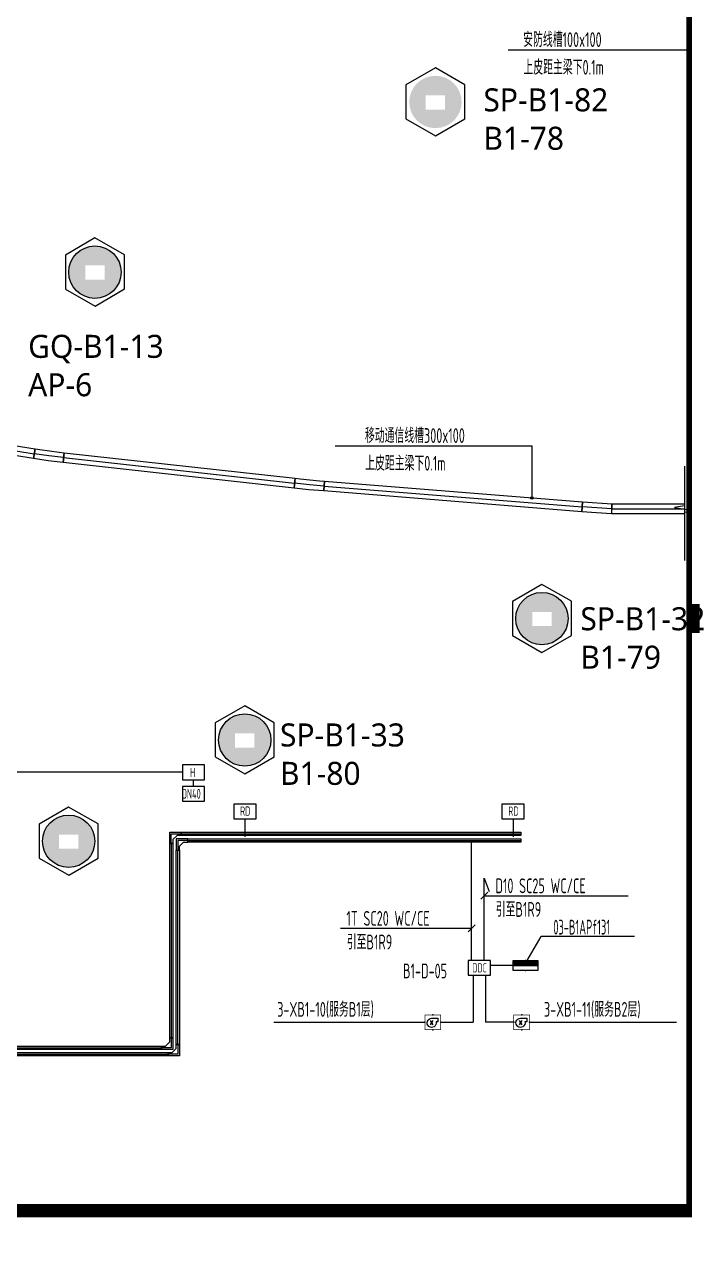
# Model space of a CAD drawing. Extents: x 0 to 3879896, y -114000 to 391286.
# Drawn here: x 2109214 to 2129264, y 127680 to 165138 of the extents above; entities that cross this region are included whole.
import ezdxf
from ezdxf.enums import TextEntityAlignment as Align

# ---------------------------------------------------------------- set-up
doc = ezdxf.new("R2010")
doc.units = 0
doc.header["$LTSCALE"] = 1000
doc.header["$MEASUREMENT"] = 0
doc.linetypes.add('SZGX_a-zzgr$0$DASHDOT2', pattern=[6, 3, -1.5, 0, -1.5])
doc.layers.get('0').update_dxf_attribs({"linetype": 'CONTINUOUS'})
for name, color, linetype in [('20170912广田意见修改', 1, 'CONTINUOUS'), ('AP', 7, 'CONTINUOUS'), ('CABLETRAY_DOTE', 5, 'CONTINUOUS'), ('CABLETRAY_WEAK', 6, 'CONTINUOUS'), ('T-BAS', 11, '485_LINE'), ('T-BSA TEXT', 7, '485_LINE'), ('T-I-CHANNELS', 2, 'CONTINUOUS'), ('T-METER DATA', 150, 'C_LINE'), ('T-R-INTEGRATE', 1, 'CONTINUOUS'), ('T-SYSTEM BLOCK', 4, 'CONTINUOUS'), ('T-TEXT', 7, 'CONTINUOUS'), ('T-铁塔', 3, 'CONTINUOUS'), ('WALL', 2, 'CONTINUOUS'), ('WIRE-通讯', 4, 'CONTINUOUS')]:
    doc.layers.add(name, color=color, linetype=linetype)
doc.layers.add('Arc_建筑红线', color=1, linetype='CONTINUOUS', lineweight=40)
doc.styles.add('_TCH_LABEL', font='COMPLEX', dxfattribs={"bigfont": 'GBCBIG'})
doc.styles.add('_TEL_DIM', font='SIMPLEX', dxfattribs={"width": 0.8, "height": 3.5, "bigfont": 'HZTXT'})
doc.styles.add('GBSTYLE', font='gbxwxt.shx', dxfattribs={"width": 0.6, "bigfont": 'gbhzfs.shx'})
doc.styles.get("Standard").update_dxf_attribs({"font": 'GBENOR', "bigfont": 'GBCBIG'})
doc.linetypes.add('485_LINE', pattern='A,25.7,-3.58,["485",Standard,S=2.54,R=0,X=-3.2,Y=-1.27],-3.85', length=33.13)
doc.linetypes.add('C_LINE', pattern='A,25.7,-2.08,["C",Standard,S=2.54,R=0,X=-0.54,Y=-1.27],-2.35', length=30.13)

# ---------------------------------------------------------------- blocks, each defined once
blk = doc.blocks.new('空调抄费表')
at = {"layer": 'T-SYSTEM BLOCK'}
blk.add_lwpolyline([(-338, 0), (338, 0), (338, 450), (-338, 450)], close=True, dxfattribs=at)
at = {"layer": 'T-TEXT', "style": 'GBSTYLE', "width": 0.7}
blk.add_text('H', height=281, dxfattribs=at).set_placement((-106, 76))
blk = doc.blocks.new('A$C78FD1D7B')
at = {"layer": 'T-SYSTEM BLOCK'}
blk.add_lwpolyline([(-300, 0), (300, 0), (300, 400), (-300, 400)], close=True, dxfattribs=at)
at = {"layer": 'T-TEXT', "style": 'GBSTYLE', "width": 0.7}
blk.add_text('RD', height=250, dxfattribs=at).set_placement((-129, 88))
blk = doc.blocks.new('*X637')
at = {"color": 0}
for p, q in [((-250, 33), (-183, 100)), ((-250, 68), (-218, 100)), ((-247, 0), (-147, 100)), ((-212, 0), (-112, 100)), ((-177, 0), (-77, 100)), ((-141, 0), (-41, 100)), ((-106, 0), (-6, 100)), ((-71, 0), (29, 100)), ((-35, 0), (65, 100)), ((0, 0), (100, 100)), ((35, 0), (135, 100)), ((71, 0), (171, 100)), ((106, 0), (206, 100)), ((141, 0), (241, 100)), ((177, 0), (250, 73)), ((212, 0), (250, 38)), ((247, 0), (250, 3))]:
    blk.add_line(p, q, dxfattribs=at)
blk = doc.blocks.new('$equip$00001414')
for p, q in [((0.75, 0.6), (-0.75, 0.6)), ((-0.75, 0.6), (-0.75, 0)), ((-0.75, 0.3), (0.75, 0.3)), ((-0.75, 0), (0.75, 0)), ((0.75, 0), (0.75, 0.6))]:
    blk.add_line(p, q)
at = {"const_width": 0.3}
blk.add_lwpolyline([(-0.75, 0.15), (0.75, 0.15)], dxfattribs=at)
for p in [(-0.75, 0.3), (0, 0.6), (0, 0), (0.75, 0.3)]:
    blk.add_point(p)
at = {"xscale": 0.00300000000061118, "yscale": 0.00300000000061118, "zscale": 0.00300000000061118}
blk.add_blockref('*X637', (0, 0), dxfattribs=at)
at = {"style": '_TCH_LABEL', "flags": 9}
blk.add_attdef('A', (0, 0), '', height=0.00002, dxfattribs=at)
blk = doc.blocks.new('$equip_U$00000289(PC-201201232)')
at = {"const_width": 0.075}
blk.add_lwpolyline([(-0.9, 1.68), (-0.9, 0), (0.9, 0), (0.9, 1.68)], close=True, dxfattribs=at)
blk.add_lwpolyline([(0.58, 1.3), (0.58, 0.89), (0.37, 0.89, -2.805884), (-0.14, 1.3)], format="xyb", close=True)
for p in [(0, 1.68), (-0.9, 0.84), (0, 0), (0.9, 0.84)]:
    blk.add_point(p)
at = {"color": 7, "style": '_TCH_LABEL'}
blk.add_attdef('$TEXT$', text='', height=0.5, dxfattribs=at).set_placement((-0.15, 0.79), align=Align.MIDDLE_CENTER)
at = {"color": 7, "style": '_TEL_DIM', "flags": 1}
blk.add_attdef('A', text='', height=0.000025, dxfattribs=at).set_placement((0, 0), align=Align.MIDDLE_CENTER)
blk = doc.blocks.new('DDC')
at = {"layer": 'T-SYSTEM BLOCK'}
blk.add_lwpolyline([(-300, -400), (300, -400), (300, 0), (-300, 0)], close=True, dxfattribs=at)
at = {"layer": 'T-TEXT', "style": 'GBSTYLE', "width": 0.7}
blk.add_text('DDC', height=250, dxfattribs=at).set_placement((5, -324), align=Align.CENTER)
blk = doc.blocks.new('A$C7B3708B5')
at = {"layer": 'T-TEXT', "linetype": 'ByBlock'}
blk.add_line((-5620, -104151, 0), (943, -104151, 0), dxfattribs=at)
at = {"layer": 'T-TEXT', "linetype": 'ByBlock', "style": 'GBSTYLE', "width": 0.7}
for s, p in [('安防线槽100x100', (-5162, -104062, 0)), ('上皮距主梁下0.1m', (-5154, -104903, 0))]:
    blk.add_text(s, height=450, dxfattribs=at).set_placement(p)

msp = doc.modelspace()

# ---------------------------------------------------------------- hatches: boundary and pattern name
at = {"layer": 'T-TEXT', "linetype": 'ByBlock'}
h = msp.add_hatch(color=256, dxfattribs=at)
edge = h.paths.add_edge_path()
edge.add_arc((2124628.4, 150756.5), 37.5, 0, 360)
at = {"layer": 'WALL', "linetype": 'ByBlock'}
h = msp.add_hatch(dxfattribs=at)
h.set_pattern_fill('ESCHER', color=3)
h.set_pattern_definition([(60, (-755548.629, -2238977.41), (-30.47999999, -7e-09), [27.94, -2.54]), (180, (-755548.629, -2238977.41), (15.24, -26.3964543), [27.94, -2.54]), (300, (-755548.629, -2238977.41), (30.47999999, -7e-09), [27.94, -2.54]), (60, (-755546.089, -2238977.41), (-30.47999999, -7e-09), [5.08, -25.4]), (300, (-755546.089, -2238977.41), (30.47999999, -7e-09), [5.08, -25.4]), (60, (-755549.899, -2238975.21), (-30.47999999, -7e-09), [5.08, -25.4]), (180, (-755549.899, -2238975.21), (15.24, -26.3964543), [5.08, -25.4]), (300, (-755549.899, -2238979.61), (30.47999999, -7e-09), [5.08, -25.4]), (180, (-755549.899, -2238979.61), (15.24, -26.3964543), [5.08, -25.4]), (60, (-755558.789, -2238977.41), (-30.47999999, -7e-09), [5.08, -25.4]), (300, (-755558.789, -2238977.41), (30.47999999, -7e-09), [5.08, -25.4]), (60, (-755543.549, -2238986.208), (-30.47999999, -7e-09), [5.08, -25.4]), (180, (-755543.549, -2238986.208), (15.24, -26.3964543), [5.08, -25.4]), (300, (-755543.549, -2238968.61), (30.47999999, -7e-09), [5.08, -25.4]), (180, (-755543.549, -2238968.61), (15.24, -26.3964543), [5.08, -25.4]), (0, (-755543.549, -2238973.01), (-15.24, 26.3964543), [17.78, -12.7]), (0, (-755543.549, -2238981.808), (-15.24, 26.3964543), [17.78, -12.7]), (120, (-755547.359, -2238970.81), (-30.47999999, 7e-09), [17.78, -12.7]), (120, (-755554.979, -2238975.21), (-30.47999999, 7e-09), [17.78, -12.7]), (240, (-755554.979, -2238979.61), (15.23999999, -26.3964543), [17.78, -12.7]), (240, (-755547.359, -2238984.008), (15.23999999, -26.3964543), [17.78, -12.7])])
h.paths.add_polyline_path([(2120903.1, 162788.7, 1), (2122495.1, 162788.7, 1)])
h.paths.add_polyline_path([(2121993.5, 162993.7), (2121993.5, 162559.2), (2121405.5, 162559.2), (2121405.5, 162993.7)], flags=16)
h = msp.add_hatch(dxfattribs=at)
h.set_pattern_fill('ESCHER', color=3)
h.set_pattern_definition([(60, (-765897.8, -2244148.995), (-30.47999999, -7e-09), [27.94, -2.54]), (180, (-765897.8, -2244148.995), (15.24, -26.3964543), [27.94, -2.54]), (300, (-765897.8, -2244148.995), (30.47999999, -7e-09), [27.94, -2.54]), (60, (-765895.26, -2244148.995), (-30.47999999, -7e-09), [5.08, -25.4]), (300, (-765895.26, -2244148.995), (30.47999999, -7e-09), [5.08, -25.4]), (60, (-765899.07, -2244146.795), (-30.47999999, -7e-09), [5.08, -25.4]), (180, (-765899.07, -2244146.795), (15.24, -26.3964543), [5.08, -25.4]), (300, (-765899.07, -2244151.194), (30.47999999, -7e-09), [5.08, -25.4]), (180, (-765899.07, -2244151.194), (15.24, -26.3964543), [5.08, -25.4]), (60, (-765907.96, -2244148.995), (-30.47999999, -7e-09), [5.08, -25.4]), (300, (-765907.96, -2244148.995), (30.47999999, -7e-09), [5.08, -25.4]), (60, (-765892.72, -2244157.793), (-30.47999999, -7e-09), [5.08, -25.4]), (180, (-765892.72, -2244157.793), (15.24, -26.3964543), [5.08, -25.4]), (300, (-765892.72, -2244140.196), (30.47999999, -7e-09), [5.08, -25.4]), (180, (-765892.72, -2244140.196), (15.24, -26.3964543), [5.08, -25.4]), (0, (-765892.72, -2244144.595), (-15.24, 26.3964543), [17.78, -12.7]), (0, (-765892.72, -2244153.394), (-15.24, 26.3964543), [17.78, -12.7]), (120, (-765896.53, -2244142.395), (-30.47999999, 7e-09), [17.78, -12.7]), (120, (-765904.15, -2244146.795), (-30.47999999, 7e-09), [17.78, -12.7]), (240, (-765904.15, -2244151.194), (15.23999999, -26.3964543), [17.78, -12.7]), (240, (-765896.53, -2244155.594), (15.23999999, -26.3964543), [17.78, -12.7])])
h.paths.add_polyline_path([(2110554, 157617.1, 1), (2112145.9, 157617.1, 1)])
h.paths.add_polyline_path([(2111644.3, 157822.1), (2111644.3, 157387.6), (2111056.3, 157387.6), (2111056.3, 157822.1)], flags=16)
h = msp.add_hatch(dxfattribs=at)
h.set_pattern_fill('ESCHER', color=3)
h.set_pattern_definition([(60, (-752312.97, -2254676.504), (-30.47999999, -7e-09), [27.94, -2.54]), (180, (-752312.97, -2254676.504), (15.24, -26.3964543), [27.94, -2.54]), (300, (-752312.97, -2254676.504), (30.47999999, -7e-09), [27.94, -2.54]), (60, (-752310.43, -2254676.504), (-30.47999999, -7e-09), [5.08, -25.4]), (300, (-752310.43, -2254676.504), (30.47999999, -7e-09), [5.08, -25.4]), (60, (-752314.24, -2254674.304), (-30.47999999, -7e-09), [5.08, -25.4]), (180, (-752314.24, -2254674.304), (15.24, -26.3964543), [5.08, -25.4]), (300, (-752314.24, -2254678.704), (30.47999999, -7e-09), [5.08, -25.4]), (180, (-752314.24, -2254678.704), (15.24, -26.3964543), [5.08, -25.4]), (60, (-752323.13, -2254676.504), (-30.47999999, -7e-09), [5.08, -25.4]), (300, (-752323.13, -2254676.504), (30.47999999, -7e-09), [5.08, -25.4]), (60, (-752307.89, -2254685.303), (-30.47999999, -7e-09), [5.08, -25.4]), (180, (-752307.89, -2254685.303), (15.24, -26.3964543), [5.08, -25.4]), (300, (-752307.89, -2254667.705), (30.47999999, -7e-09), [5.08, -25.4]), (180, (-752307.89, -2254667.705), (15.24, -26.3964543), [5.08, -25.4]), (0, (-752307.89, -2254672.105), (-15.24, 26.3964543), [17.78, -12.7]), (0, (-752307.89, -2254680.903), (-15.24, 26.3964543), [17.78, -12.7]), (120, (-752311.7, -2254669.905), (-30.47999999, 7e-09), [17.78, -12.7]), (120, (-752319.32, -2254674.304), (-30.47999999, 7e-09), [17.78, -12.7]), (240, (-752319.32, -2254678.704), (15.23999999, -26.3964543), [17.78, -12.7]), (240, (-752311.7, -2254683.103), (15.23999999, -26.3964543), [17.78, -12.7])])
h.paths.add_polyline_path([(2124138.8, 147089.6, 1), (2125730.7, 147089.6, 1)])
h.paths.add_polyline_path([(2125229.2, 147294.6), (2125229.2, 146860.1), (2124641.1, 146860.1), (2124641.1, 147294.6)], flags=16)
h = msp.add_hatch(dxfattribs=at)
h.set_pattern_fill('ESCHER', color=3)
h.set_pattern_definition([(60, (-761343.478, -2258365.5), (-30.47999999, -7e-09), [27.94, -2.54]), (180, (-761343.478, -2258365.5), (15.24, -26.3964543), [27.94, -2.54]), (300, (-761343.478, -2258365.5), (30.47999999, -7e-09), [27.94, -2.54]), (60, (-761340.938, -2258365.5), (-30.47999999, -7e-09), [5.08, -25.4]), (300, (-761340.938, -2258365.5), (30.47999999, -7e-09), [5.08, -25.4]), (60, (-761344.748, -2258363.3), (-30.47999999, -7e-09), [5.08, -25.4]), (180, (-761344.748, -2258363.3), (15.24, -26.3964543), [5.08, -25.4]), (300, (-761344.748, -2258367.7), (30.47999999, -7e-09), [5.08, -25.4]), (180, (-761344.748, -2258367.7), (15.24, -26.3964543), [5.08, -25.4]), (60, (-761353.638, -2258365.5), (-30.47999999, -7e-09), [5.08, -25.4]), (300, (-761353.638, -2258365.5), (30.47999999, -7e-09), [5.08, -25.4]), (60, (-761338.398, -2258374.298), (-30.47999999, -7e-09), [5.08, -25.4]), (180, (-761338.398, -2258374.298), (15.24, -26.3964543), [5.08, -25.4]), (300, (-761338.398, -2258356.7), (30.47999999, -7e-09), [5.08, -25.4]), (180, (-761338.398, -2258356.7), (15.24, -26.3964543), [5.08, -25.4]), (0, (-761338.398, -2258361.1), (-15.24, 26.3964543), [17.78, -12.7]), (0, (-761338.398, -2258369.9), (-15.24, 26.3964543), [17.78, -12.7]), (120, (-761342.208, -2258358.9), (-30.47999999, 7e-09), [17.78, -12.7]), (120, (-761349.828, -2258363.3), (-30.47999999, 7e-09), [17.78, -12.7]), (240, (-761349.828, -2258367.7), (15.23999999, -26.3964543), [17.78, -12.7]), (240, (-761342.208, -2258372.099), (15.23999999, -26.3964543), [17.78, -12.7])])
h.paths.add_polyline_path([(2115108.3, 143400.6, 1), (2116700.2, 143400.6, 1)])
h.paths.add_polyline_path([(2116198.7, 143605.6), (2116198.7, 143171.1), (2115610.6, 143171.1), (2115610.6, 143605.6)], flags=16)
h = msp.add_hatch(dxfattribs=at)
h.set_pattern_fill('ESCHER', color=3)
h.set_pattern_definition([(60, (-766696.085, -2261442.758), (-30.47999999, -7e-09), [27.94, -2.54]), (180, (-766696.085, -2261442.758), (15.24, -26.3964543), [27.94, -2.54]), (300, (-766696.085, -2261442.758), (30.47999999, -7e-09), [27.94, -2.54]), (60, (-766693.545, -2261442.758), (-30.47999999, -7e-09), [5.08, -25.4]), (300, (-766693.545, -2261442.758), (30.47999999, -7e-09), [5.08, -25.4]), (60, (-766697.355, -2261440.559), (-30.47999999, -7e-09), [5.08, -25.4]), (180, (-766697.355, -2261440.559), (15.24, -26.3964543), [5.08, -25.4]), (300, (-766697.355, -2261444.958), (30.47999999, -7e-09), [5.08, -25.4]), (180, (-766697.355, -2261444.958), (15.24, -26.3964543), [5.08, -25.4]), (60, (-766706.245, -2261442.758), (-30.47999999, -7e-09), [5.08, -25.4]), (300, (-766706.245, -2261442.758), (30.47999999, -7e-09), [5.08, -25.4]), (60, (-766691.005, -2261451.557), (-30.47999999, -7e-09), [5.08, -25.4]), (180, (-766691.005, -2261451.557), (15.24, -26.3964543), [5.08, -25.4]), (300, (-766691.005, -2261433.96), (30.47999999, -7e-09), [5.08, -25.4]), (180, (-766691.005, -2261433.96), (15.24, -26.3964543), [5.08, -25.4]), (0, (-766691.005, -2261438.36), (-15.24, 26.3964543), [17.78, -12.7]), (0, (-766691.005, -2261447.158), (-15.24, 26.3964543), [17.78, -12.7]), (120, (-766694.815, -2261436.16), (-30.47999999, 7e-09), [17.78, -12.7]), (120, (-766702.435, -2261440.559), (-30.47999999, 7e-09), [17.78, -12.7]), (240, (-766702.435, -2261444.958), (15.23999999, -26.3964543), [17.78, -12.7]), (240, (-766694.815, -2261449.357), (15.23999999, -26.3964543), [17.78, -12.7])])
h.paths.add_polyline_path([(2109755.7, 140323.4, 1), (2111347.6, 140323.4, 1)])
h.paths.add_polyline_path([(2110846.1, 140528.3), (2110846.1, 140093.8), (2110258, 140093.8), (2110258, 140528.3)], flags=16)

# ---------------------------------------------------------------- linework, layer by layer
at = {"layer": 'Arc_建筑红线', "color": 20, "linetype": 'SZGX_a-zzgr$0$DASHDOT2', "ltscale": 0.2, "const_width": 400, "elevation": 0}
msp.add_lwpolyline([(2129528.4, 303600.5), (2137528.4, 311600.5), (2154948.4, 311600.5), (2154948.4, 325060.5), (2002488.4, 325060.5), (2002488.4, 311600.5), (1884278.4, 311600.5), (1883028.4, 309100.5), (1883028.4, 224070.5), (1988318.4, 224070.5), (1988318.4, 129100.5), (2129528.4, 129100.5), (2129528.4, 303600.5)], dxfattribs=at)
msp.add_lwpolyline([(2218080.4, 129100.5), (1883028.4, 129100.5), (1883028.4, 65100.5), (2218080.4, 65100.5)], close=True, dxfattribs=at)
at = {"layer": 'CABLETRAY_DOTE', "linetype": 'ByBlock'}
for p, q in [((2105935.8, 152671.3, 0), (2109505.9, 152099.9, 0)), ((2109950.6, 152031.1, 0), (2109505.9, 152099.9, 0)), ((2110397.8, 151981.6, 0), (2109950.6, 152031.1, 0)), ((2110397.8, 151981.6, 0), (2117420.5, 151204, 0)), ((2117867.8, 151154.5, 0), (2117420.5, 151204, 0)), ((2118316.3, 151118.4, 0), (2117867.8, 151154.5, 0)), ((2118316.3, 151118.4, 0), (2126158.7, 150487.1, 0)), ((2126607.3, 150451, 0), (2126158.7, 150487.1, 0)), ((2127056.7, 150427.3, 0), (2126607.3, 150451, 0)), ((2127056.7, 150427.3, 0), (2129264, 150427.3, 0))]:
    msp.add_line(p, q, dxfattribs=at)
at = {"layer": 'CABLETRAY_DOTE'}
for p, q in [((2113671.4, 140250.5, 0), (2113671.4, 140550.5, 0)), ((2113671.4, 140550.5, 0), (2113971.4, 140550.5, 0)), ((2113971.4, 140550.5, 0), (2124295.5, 140550.5, 0)), ((2113671.4, 140250.5, 0), (2113671.4, 134350.5, 0)), ((2114171.4, 140350.5, 0), (2113871.4, 140350.5, 0)), ((2113871.4, 140350.5, 0), (2113871.4, 140050.5, 0)), ((2114171.4, 140350.5, 0), (2124295.5, 140350.5, 0)), ((2113871.4, 134150.5, 0), (2113871.4, 140050.5, 0)), ((2113671.4, 134350.5, 0), (2113671.4, 134050.5, 0)), ((2113871.4, 134150.5, 0), (2113871.4, 133850.5, 0)), ((2096571.4, 134050.5, 0), (2113371.4, 134050.5, 0)), ((2096721.4, 133850.5, 0), (2113571.4, 133850.5, 0)), ((2113671.4, 134050.5, 0), (2113371.4, 134050.5, 0)), ((2113871.4, 133850.5, 0), (2113571.4, 133850.5, 0))]:
    msp.add_line(p, q, dxfattribs=at)
at = {"layer": 'CABLETRAY_WEAK'}
for p, q in [((2114171.4, 140400.5, 0), (2113821.4, 140400.5, 0)), ((2113821.4, 140400.5, 0), (2113821.4, 140050.5, 0)), ((2113921.4, 140175.5, 0), (2114046.4, 140300.5, 0)), ((2113921.4, 140050.5, 0), (2113921.4, 140175.5, 0)), ((2114046.4, 140300.5, 0), (2114171.4, 140300.5, 0)), ((2114171.4, 140300.5, 0), (2114171.4, 140400.5, 0)), ((2114171.4, 140400.5, 0), (2124295.5, 140400.5, 0)), ((2114171.4, 140300.5, 0), (2114171.4, 140400.5, 0)), ((2124295.5, 140300.5, 0), (2114171.4, 140300.5, 0)), ((2124295.5, 140400.5, 0), (2124295.5, 140300.5, 0)), ((2113821.4, 140050.5, 0), (2113921.4, 140050.5, 0)), ((2113821.4, 134150.5, 0), (2113821.4, 140050.5, 0)), ((2113821.4, 140050.5, 0), (2113921.4, 140050.5, 0)), ((2113921.4, 140050.5, 0), (2113921.4, 134150.5, 0)), ((2113921.4, 134150.5, 0), (2113821.4, 134150.5, 0)), ((2113821.4, 134025.5, 0), (2113821.4, 134150.5, 0)), ((2113821.4, 134150.5, 0), (2113921.4, 134150.5, 0)), ((2113921.4, 134150.5, 0), (2113921.4, 133800.5, 0)), ((2096721.4, 133900.5, 0), (2113571.4, 133900.5, 0)), ((2113571.4, 133800.5, 0), (2096721.4, 133800.5, 0)), ((2113571.4, 133900.5, 0), (2113571.4, 133800.5, 0)), ((2113571.4, 133800.5, 0), (2113571.4, 133900.5, 0)), ((2113571.4, 133900.5, 0), (2113696.4, 133900.5, 0)), ((2113921.4, 133800.5, 0), (2113571.4, 133800.5, 0)), ((2113696.4, 133900.5, 0), (2113821.4, 134025.5, 0))]:
    msp.add_line(p, q, dxfattribs=at)
at = {"layer": 'T-BAS', "color": 1, "linetype": 'ByBlock'}
for p, q in [((2123182.6, 136700.5, 0), (2123182.6, 139198.3, 0)), ((2123182.6, 139198.3, 0), (2123330.8, 138798.1))]:
    msp.add_line(p, q, dxfattribs=at)
at = {"layer": 'T-BAS', "linetype": 'ByBlock'}
for p, q in [((2124490.3, 136700.6, 0), (2124912.5, 137431.8, 0)), ((2127750.2, 137431.8, 0), (2124912.5, 137431.8, 0)), ((2124062.2, 136550.6, 0), (2123370.7, 136550.6, 0)), ((2122847.5, 136250.5, 0), (2122847.5, 134823, 0)), ((2123218.9, 136250.5, 0), (2123218.9, 134823, 0)), ((2116790, 134823, 0), (2121381.1, 134823, 0)), ((2121861.8, 134823, 0), (2122847.5, 134823, 0)), ((2124081.1, 134823, 0), (2123218.9, 134823, 0)), ((2124561.8, 134823, 0), (2129028.1, 134823, 0))]:
    msp.add_line(p, q, dxfattribs=at)
at = {"layer": 'T-BSA TEXT', "linetype": 'ByBlock'}
for p, q in [((2123076.5, 138562.7, 0), (2123288.7, 138774.8, 0)), ((2123182.6, 138668.7, 0), (2127557.7, 138668.7, 0)), ((2118809.5, 137678), (2122798.1, 137678)), ((2122692, 137571.9), (2122904.2, 137784))]:
    msp.add_line(p, q, dxfattribs=at)
at = {"layer": 'T-I-CHANNELS'}
for p, q in [((2113621.4, 140250.5, 0), (2113621.4, 140600.5, 0)), ((2113621.4, 140600.5, 0), (2113971.4, 140600.5, 0)), ((2113846.4, 140500.5, 0), (2113721.4, 140375.5, 0)), ((2113971.4, 140500.5, 0), (2113846.4, 140500.5, 0)), ((2113971.4, 140500.5, 0), (2113971.4, 140600.5, 0)), ((2113971.4, 140600.5, 0), (2124295.5, 140600.5, 0)), ((2113971.4, 140600.5, 0), (2113971.4, 140500.5, 0)), ((2124295.5, 140500.5, 0), (2113971.4, 140500.5, 0)), ((2124295.5, 140600.5, 0), (2124295.5, 140500.5, 0)), ((2113721.4, 140250.5, 0), (2113621.4, 140250.5, 0)), ((2113621.4, 134350.5, 0), (2113621.4, 140250.5, 0)), ((2113621.4, 140250.5, 0), (2113721.4, 140250.5, 0)), ((2113721.4, 140375.5, 0), (2113721.4, 140250.5, 0)), ((2113721.4, 140250.5, 0), (2113721.4, 134350.5, 0)), ((2113496.4, 134100.5, 0), (2113621.4, 134225.5, 0)), ((2113721.4, 134350.5, 0), (2113621.4, 134350.5, 0)), ((2113621.4, 134225.5, 0), (2113621.4, 134350.5, 0)), ((2113621.4, 134350.5, 0), (2113721.4, 134350.5, 0)), ((2113721.4, 134350.5, 0), (2113721.4, 134000.5, 0)), ((2096571.4, 134100.5, 0), (2113371.4, 134100.5, 0)), ((2113371.4, 134000.5, 0), (2096571.4, 134000.5, 0)), ((2113371.4, 134100.5, 0), (2113371.4, 134000.5, 0)), ((2113371.4, 134000.5, 0), (2113371.4, 134100.5, 0)), ((2113371.4, 134100.5, 0), (2113496.4, 134100.5, 0)), ((2113721.4, 134000.5, 0), (2113371.4, 134000.5, 0))]:
    msp.add_line(p, q, dxfattribs=at)
at = {"layer": 'T-METER DATA', "linetype": 'ByBlock'}
msp.add_line((2114008.9, 142419.7, 0), (2105890.5, 142419.7, 0), dxfattribs=at)
at = {"layer": 'T-METER DATA', "color": 1, "linetype": 'ByBlock'}
msp.add_circle((2096493.2, 136510), 59962.3, dxfattribs=at)
at = {"layer": 'T-R-INTEGRATE', "linetype": 'ByBlock'}
for p, q in [((2115908.9, 141000.5, 0), (2115908.9, 140453.5, 0)), ((2124058.9, 141000.5), (2124058.9, 140453.5, 0))]:
    msp.add_line(p, q, dxfattribs=at)
at = {"layer": 'T-SYSTEM BLOCK'}
msp.add_line((2114346.4, 141990.1, 0), (2114346.4, 142194.7, 0), dxfattribs=at)
at = {"layer": 'T-SYSTEM BLOCK', "elevation": 0}
msp.add_lwpolyline([(2114008.9, 141540.1), (2114683.9, 141540.1), (2114683.9, 141990.1), (2114008.9, 141990.1)], close=True, dxfattribs=at)
at = {"layer": 'T-TEXT', "linetype": 'ByBlock'}
for p, q in [((2118650.9, 152337.2, 0), (2124628.4, 152337.2, 0)), ((2124628.4, 152337.2, 0), (2124628.4, 150752.5, 0))]:
    msp.add_line(p, q, dxfattribs=at)
msp.add_circle((2124628.4, 150756.5, 0), 37.5, dxfattribs=at)
at = {"layer": 'T-铁塔', "linetype": 'ByBlock'}
for p, q in [((2109482.2, 151951.8, 0), (2105912.1, 152523.2, 0)), ((2105959.5, 152819.5, 0), (2109529.6, 152248, 0)), ((2109529.6, 152248, 0), (2109482.2, 151951.8, 0)), ((2109482.9, 151951.7, 0), (2109528.8, 152248.2, 0)), ((2109528.8, 152248.2, 0), (2109677, 152225.2, 0)), ((2109677, 152225.2, 0), (2110265.3, 152147.2, 0)), ((2110265.3, 152147.2, 0), (2110414.3, 152130.7, 0)), ((2110381.3, 151832.5, 0), (2110414.3, 152130.7, 0)), ((2110414.3, 152130.7, 0), (2110381.3, 151832.5, 0)), ((2110414.3, 152130.7, 0), (2117437, 151353.1, 0)), ((2109930.8, 151882.4, 0), (2109482.9, 151951.7, 0)), ((2110381.3, 151832.5, 0), (2109930.8, 151882.4, 0)), ((2117404, 151055, 0), (2110381.3, 151832.5, 0)), ((2117437, 151353.1, 0), (2117404, 151055, 0)), ((2117404, 151055, 0), (2117437, 151353.1, 0)), ((2117437, 151353.1, 0), (2117586.1, 151336.6, 0)), ((2117586.1, 151336.6, 0), (2118178.8, 151280, 0)), ((2117853.5, 151005.2, 0), (2117404, 151055, 0)), ((2118304.3, 150968.9, 0), (2117853.5, 151005.2, 0)), ((2118178.8, 151280, 0), (2118328.3, 151267.9, 0)), ((2118304.3, 150968.9, 0), (2118328.3, 151267.9, 0)), ((2118328.3, 151267.9, 0), (2118304.3, 150968.9, 0)), ((2126146.7, 150337.6, 0), (2118304.3, 150968.9, 0)), ((2118328.3, 151267.9, 0), (2126170.8, 150636.7, 0)), ((2126170.8, 150636.7, 0), (2126146.7, 150337.6, 0)), ((2126146.7, 150337.6, 0), (2126170.8, 150636.7, 0)), ((2126170.8, 150636.7, 0), (2126320.3, 150624.6, 0)), ((2126320.3, 150624.6, 0), (2126914.8, 150585, 0)), ((2126914.8, 150585, 0), (2127064.6, 150577, 0)), ((2126597.3, 150301.4, 0), (2126146.7, 150337.6, 0)), ((2127048.7, 150277.5, 0), (2126597.3, 150301.4, 0)), ((2127064.6, 150577, 0), (2127048.7, 150277.5, 0)), ((2127056.7, 150277.3, 0), (2127056.7, 150577.3, 0)), ((2127056.7, 150577.3, 0), (2129264, 150577.3, 0)), ((2129264, 150277.3, 0), (2127056.7, 150277.3, 0)), ((2129264, 150577.3, 0), (2129264, 150277.3, 0))]:
    msp.add_line(p, q, dxfattribs=at)
at = {"layer": 'T-铁塔', "linetype": 'ByBlock', "elevation": 0}
msp.add_lwpolyline([(2129264, 151718.8), (2129264, 150518.8), (2128968.5, 150466.7), (2129559.4, 150362.5), (2129264, 150310.4), (2129264, 148851.1)], dxfattribs=at)
at = {"layer": 'WALL', "color": 3, "linetype": 'ByBlock'}
for points in [[(2122597, 162277.9), (2122594.4, 163313.5), (2121696.2, 163829), (2120800.7, 163308.9), (2120803.3, 162273.3), (2121701.5, 161757.8)], [(2112247.9, 157106.3), (2112245.2, 158141.9), (2111347.1, 158657.4), (2110451.5, 158137.3), (2110454.1, 157101.7), (2111352.3, 156586.2)], [(2125832.7, 146578.8), (2125830.1, 147614.4), (2124931.9, 148129.9), (2124036.3, 147609.8), (2124039, 146574.2), (2124937.2, 146058.7)], [(2116802.2, 142889.8), (2116799.6, 143925.4), (2115901.4, 144440.9), (2115005.8, 143920.8), (2115008.5, 142885.2), (2115906.6, 142369.7)], [(2111449.6, 139812.5), (2111447, 140848.1), (2110548.8, 141363.7), (2109653.2, 140843.6), (2109655.9, 139808), (2110554, 139292.4)]]:
    msp.add_lwpolyline(points, close=True, dxfattribs=at)
for centre in [(2111349.9, 157617.1), (2124934.8, 147089.6), (2115904.3, 143400.6), (2110551.7, 140323.4)]:
    msp.add_circle(centre, 796, dxfattribs=at)
at = {"layer": 'WIRE-通讯'}
msp.add_line((2122798.1, 136700.6, 0), (2122798.1, 140353.5, 0), dxfattribs=at)

# ---------------------------------------------------------------- block references
at = {"layer": '20170912广田意见修改'}
msp.add_blockref('A$C7B3708B5', (2129528.4, 268520.4, 0), dxfattribs=at)
at = {"layer": 'T-BAS', "linetype": 'ByBlock', "xscale": 1.125, "yscale": 1.125, "zscale": 1.125}
msp.add_blockref('DDC', (2123033.2, 136700.5, 0), dxfattribs=at)
at = {"layer": 'T-BAS', "linetype": 'ByBlock', "xscale": -500, "yscale": 500, "rotation": 180}
msp.add_blockref('$equip$00001414', (2124437.2, 136700.6, 0), dxfattribs=at)
at = {"layer": 'T-BAS', "linetype": 'ByBlock', "xscale": 267.4591381880455, "yscale": 267.4591381880455, "zscale": 267.4591381880455}
for p in [(2121621.4, 134598, 0), (2124321.4, 134598, 0)]:
    msp.add_blockref('$equip_U$00000289(PC-201201232)', p, dxfattribs=at).add_auto_attribs({'$TEXT$': 'X'})
at = {"layer": 'T-METER DATA'}
msp.add_blockref('空调抄费表', (2114346.4, 142194.7, 0), dxfattribs=at)
at = {"layer": 'WIRE-通讯', "xscale": 1.125, "yscale": 1.125, "zscale": 1.125}
for p in [(2115908.9, 141000.5, 0), (2124058.9, 141000.5)]:
    msp.add_blockref('A$C78FD1D7B', p, dxfattribs=at)

# ---------------------------------------------------------------- texts
at = {"layer": 'AP', "color": 3, "char_height": 700, "attachment_point": 1}
for s, width, insert in [('{\\fMicrosoft YaHei|b0|i0|c134|p34;SP-B1-82\\P\\C1;B1-78}', 3709.59, (2123157, 163203)), ('{\\fMicrosoft YaHei|b0|i0|c134|p34;GQ-B1-13\\P\\C1;AP-6}', 4166.283, (2109319.3, 155712.9)), ('{\\fMicrosoft YaHei|b0|i0|c134|p34;SP-B1-32\\P\\C1;B1-79}', 3709.59, (2126103.9, 147435)), ('{\\fMicrosoft YaHei|b0|i0|c134|p34;SP-B1-33\\P\\C1;B1-80}', 3709.59, (2116974.2, 143904.2))]:
    msp.add_mtext_dynamic_manual_height_columns(s, width=width, gutter_width=12.5, heights=[0], dxfattribs=dict(at, insert=insert))
at = {"layer": 'T-BAS', "linetype": 'ByBlock', "style": 'GBSTYLE'}
for s, width, p in [('03-B1APf131', 0.6, (2125282.5, 137488, 0)), ('3-XB1-10(服务B1层)', 0.7, (2116890, 134990.6, 0)), ('3-XB1-11(服务B2层)', 0.7, (2124997.1, 134990.6, 0))]:
    msp.add_text(s, height=450, dxfattribs=dict(at, width=width)).set_placement(p)
at = {"layer": 'T-BSA TEXT', "linetype": 'ByBlock', "style": 'GBSTYLE', "width": 0.7}
for s, p in [('D10 SC25 WC/CE ', (2123520.8, 138744.7, 0)), ('引至B1R9', (2123532.6, 138027, 0)), ('1T SC20 WC/CE ', (2118993, 137753.9)), ('引至B1R9', (2119004.7, 137036.2))]:
    msp.add_text(s, height=450, dxfattribs=at).set_placement(p)
at = {"layer": 'T-BSA TEXT', "color": 6, "linetype": 'ByBlock', "style": 'GBSTYLE', "width": 0.7}
msp.add_text('B1-D-05', height=450, dxfattribs=at).set_placement((2120713.3, 136157.1))
at = {"layer": 'T-SYSTEM BLOCK', "color": 0, "style": 'GBSTYLE', "width": 0.6}
msp.add_text('DN40', height=300, dxfattribs=at).set_placement((2113986.4, 141616.5, 0))
at = {"layer": 'T-TEXT', "linetype": 'ByBlock', "style": 'GBSTYLE', "width": 0.7}
for s, p in [('移动通信线槽300x100', (2119556.1, 152426.5, 0)), ('上皮距主梁下0.1m', (2119563.9, 151585.9, 0))]:
    msp.add_text(s, height=450, dxfattribs=at).set_placement(p)

doc.saveas('drawing.dxf')
